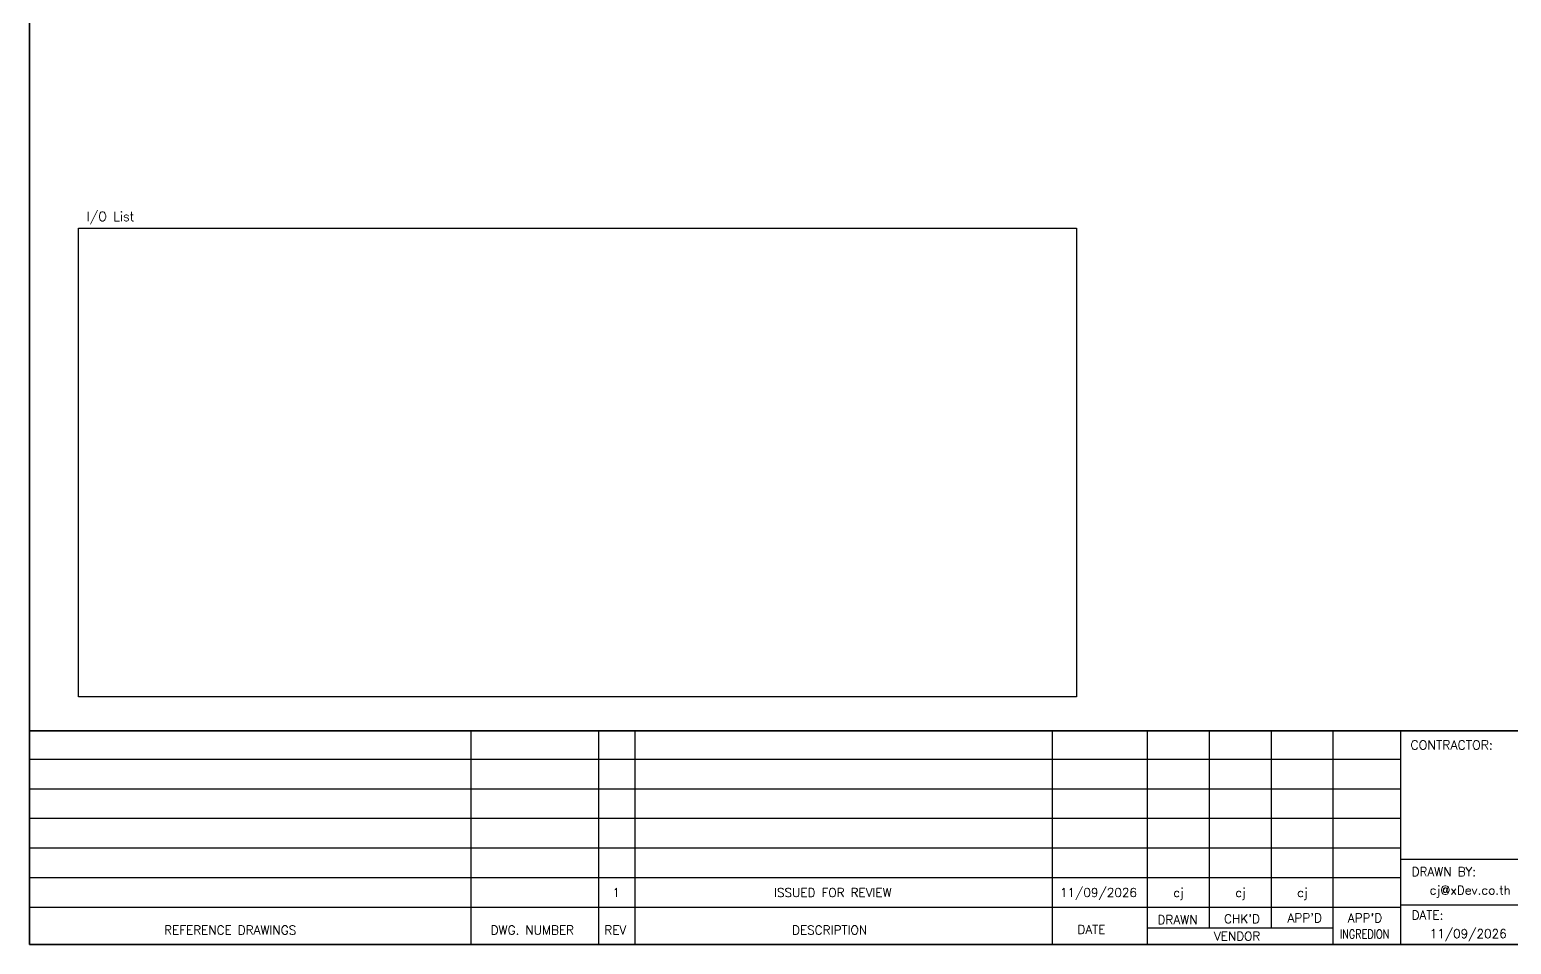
# Model space of a CAD drawing. Header units: millimetres. Extents: x 0 to 54213, y 0 to 2820.
# Drawn here: x 37740 to 39738, y 0 to 1234 of the extents above; entities that cross this region are included whole.
import ezdxf
from ezdxf.enums import TextEntityAlignment as Align

# ---------------------------------------------------------------- set-up
doc = ezdxf.new("R2010")
doc.units = ezdxf.units.MM
for name, color, linetype in [('GT_1', 9, 'Continuous'), ('HELPPOINT', 7, 'Continuous'), ('MEMBER', 7, 'Continuous')]:
    doc.layers.add(name, color=color, linetype=linetype)
doc.styles.add('ROMANS', font='romans.shx', dxfattribs={"width": 0.85, "height": 25})

msp = doc.modelspace()

# ---------------------------------------------------------------- linework, layer by layer
msp.add_lwpolyline([(37805.4, 965.9), (39151.2, 965.9), (39151.2, 333.8), (37805.4, 333.8)], close=True)
at = {"layer": 'GT_1', "color": 4}
for p, q in [((38335.1, 0), (38335.1, 288.2)), ((38507, 0), (38507, 288.2)), ((38556.2, 0), (38556.2, 288.2)), ((39118.8, 0), (39118.8, 288.2)), ((39247.1, 0), (39247.1, 288.2)), ((39330.7, 21.8), (39330.7, 288.2)), ((39414.2, 21.8), (39414.2, 288.2)), ((39497.5, 0), (39497.5, 288.2)), ((39588.5, 0), (39588.5, 288.2)), ((39588.5, 249.3), (37739.7, 249.3)), ((39588.5, 209.5), (37739.7, 209.5)), ((39588.5, 169.6), (37739.7, 169.6)), ((39588.5, 129.7), (37739.7, 129.7)), ((40375.5, 114.3), (39588.5, 114.3)), ((39588.5, 89.7), (37739.7, 89.7)), ((39588.4, 49.8), (37739.7, 49.8)), ((40375.5, 52.9), (39588.5, 52.9)), ((39497.5, 21.8), (39247.1, 21.8))]:
    msp.add_line(p, q, dxfattribs=at)
at = {"layer": 'HELPPOINT', "color": 4, "lineweight": 35}
for p, q in [((37739.7, 0), (37739.7, 2704.2)), ((37739.7, 0), (37739.7, 2704.2)), ((41633, 0), (37739.7, 0)), ((41633, 0), (37739.7, 0))]:
    msp.add_line(p, q, dxfattribs=at)
at = {"layer": 'MEMBER', "color": 4, "lineweight": 35}
msp.add_line((37739.7, 288.2), (41633, 288.2), dxfattribs=at)
msp.add_line((37739.7, 288.2), (41633, 288.2), dxfattribs=at)

# ---------------------------------------------------------------- texts
at = {"layer": 'MEMBER', "color": 4, "ltscale": 0.8, "style": 'ROMANS'}
for s, height, p in [('I/O List', 12.35, (37816.3, 975.6)), ('CONTRACTOR:', 12.35, (39601.6, 262.7)), ('DRAWN BY:', 11.88, (39603.1, 92.1)), ('cj@xDev.co.th', 11.875, (39627.5, 67.2)), ("CHK'D", 11.88, (39350.3, 28.5)), ("APP'D", 11.88, (39435.9, 29.7)), ("APP'D", 11.88, (39517.1, 29.7)), ('DATE:', 11.88, (39603.1, 33.6)), ('REFERENCE DRAWINGS', 11.875, (37921.1, 13.4)), ('DWG. NUMBER', 11.875, (38361.3, 13.4)), ('REV', 11.88, (38514.8, 13.4)), ('DESCRIPTION', 11.875, (38767.7, 13.4)), ('DATE', 11.88, (39152.5, 14.2)), ('DRAWN', 11.88, (39260.5, 27.3)), ('11/09/2026', 11.88, (39627.5, 8.5)), ('VENDOR', 11.88, (39336.6, 5.1))]:
    msp.add_text(s, height=height, dxfattribs=at).set_placement(p)
for s, height, p in [('1', 11.9, (38530.6, 69.9)), ('ISSUED FOR REVIEW', 11.875, (38822.7, 69.9)), ('11/09/2026', 11.88, (39180.9, 69.9)), ('cj', 11.88, (39288.8, 69.9)), ('cj', 11.88, (39372.4, 69.9)), ('cj', 11.88, (39455.9, 69.9))]:
    msp.add_text(s, height=height, dxfattribs=at).set_placement(p, align=Align.MIDDLE_CENTER)
at = {"layer": 'MEMBER', "color": 4, "ltscale": 0.8, "style": 'ROMANS', "width": 0.8}
msp.add_text('INGREDION', height=11.88, dxfattribs=at).set_placement((39506.3, 8))

doc.saveas('drawing.dxf')
